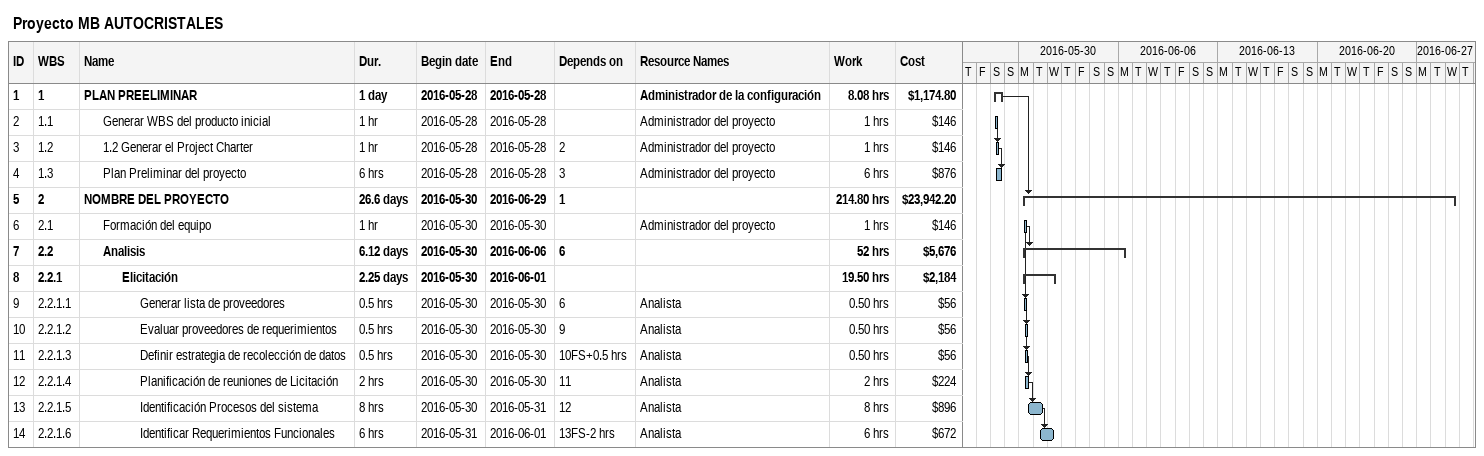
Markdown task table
Proyecto MB AUTOCRISTALES

| ID | WBS | Task | Duration | Start | Finish | Predecessors | Resources | Work (h) | Cost ($) |
|---|---|---|---|---|---|---|---|---|---|
| 1 | 1 | **PLAN PREELIMINAR** | 1d | 2016-05-28 | 2016-05-28 |  | Administrador de la configuración | 8.08 | 1174.80 |
| 2 | 1.1 | Generar WBS del producto inicial | 1h | 2016-05-28 | 2016-05-28 |  | Administrador del proyecto | 1 | 146 |
| 3 | 1.2 | 1.2 Generar el Project Charter | 1h | 2016-05-28 | 2016-05-28 | 2 | Administrador del proyecto | 1 | 146 |
| 4 | 1.3 | Plan Preliminar del proyecto | 6h | 2016-05-28 | 2016-05-28 | 3 | Administrador del proyecto | 6 | 876 |
| 5 | 2 | **NOMBRE DEL PROYECTO** | 26.6d | 2016-05-30 | 2016-06-29 | 1 |  | 214.80 | 23942.20 |
| 6 | 2.1 | Formación del equipo | 1h | 2016-05-30 | 2016-05-30 |  | Administrador del proyecto | 1 | 146 |
| 7 | 2.2 | **Analisis** | 6.12d | 2016-05-30 | 2016-06-06 | 6 |  | 52 | 5676 |
| 8 | 2.2.1 | **Elicitación** | 2.25d | 2016-05-30 | 2016-06-01 |  |  | 19.50 | 2184 |
| 9 | 2.2.1.1 | Generar lista de proveedores | 0.5h | 2016-05-30 | 2016-05-30 | 6 | Analista | 0.50 | 56 |
| 10 | 2.2.1.2 | Evaluar proveedores de requerimientos | 0.5h | 2016-05-30 | 2016-05-30 | 9 | Analista | 0.50 | 56 |
| 11 | 2.2.1.3 | Definir estrategia de recolección de datos | 0.5h | 2016-05-30 | 2016-05-30 | 10FS+0.5h | Analista | 0.50 | 56 |
| 12 | 2.2.1.4 | Planificación de reuniones de Licitación | 2h | 2016-05-30 | 2016-05-30 | 11 | Analista | 2 | 224 |
| 13 | 2.2.1.5 | Identificación Procesos del sistema | 8h | 2016-05-30 | 2016-05-31 | 12 | Analista | 8 | 896 |
| 14 | 2.2.1.6 | Identificar Requerimientos Funcionales | 6h | 2016-05-31 | 2016-06-01 | 13FS-2h | Analista | 6 | 672 |
